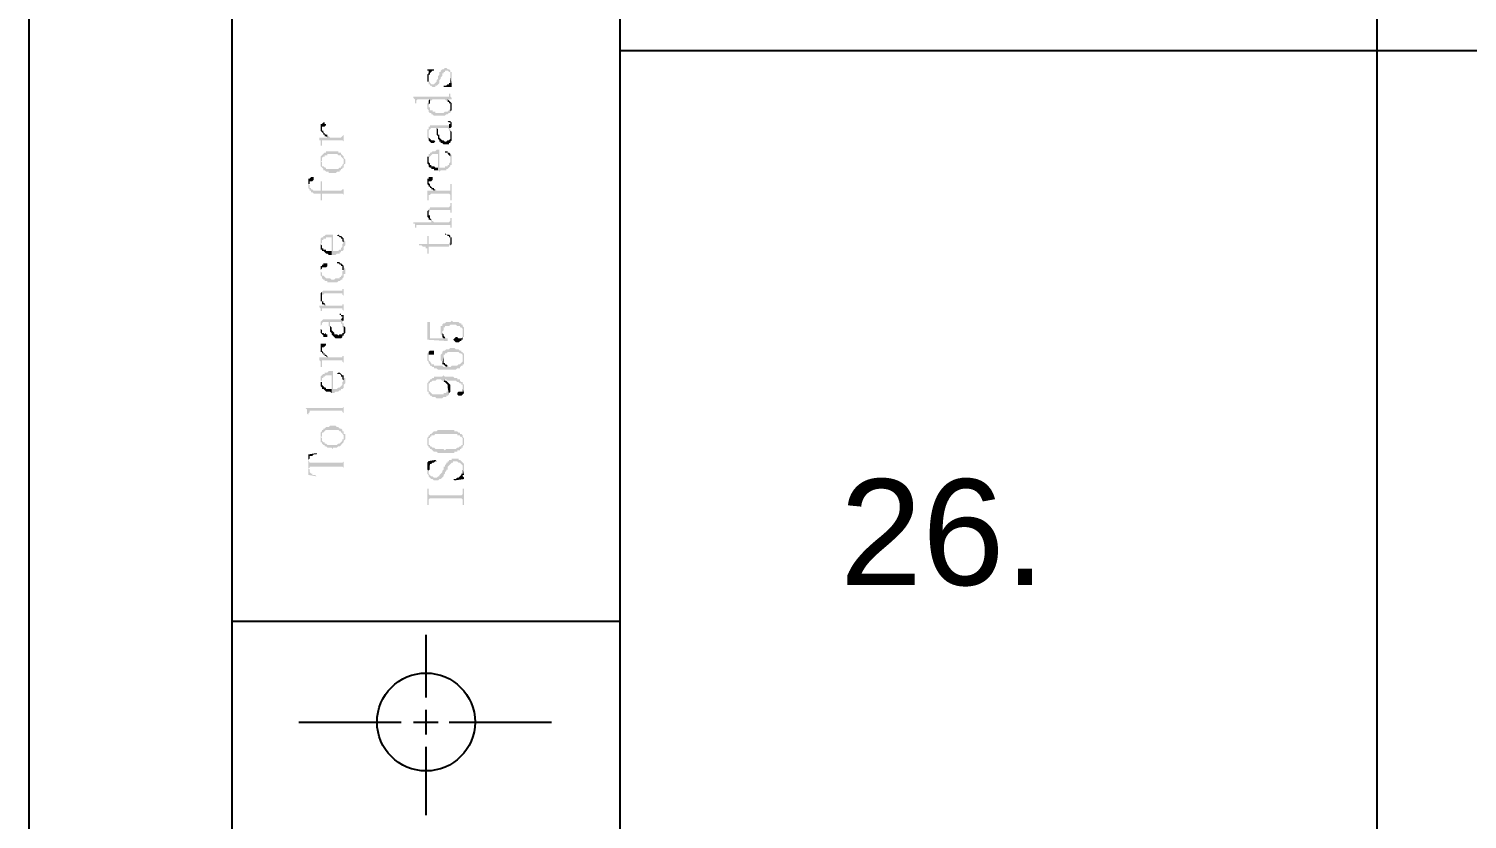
# Model space of a CAD drawing. Header units: inches. Extents: x 3613 to 8393, y -2205 to -794.
# Drawn here: x 3613.22 to 3660.74, y -1406.61 to -1380.5 of the extents above; entities that cross this region are included whole.
import ezdxf

# ---------------------------------------------------------------- set-up
doc = ezdxf.new("R2010")
doc.units = ezdxf.units.IN
doc.header["$MEASUREMENT"] = 0
doc.styles.get("Standard").update_dxf_attribs({"font": 'arial.ttf'})

msp = doc.modelspace()

# ---------------------------------------------------------------- hatches: boundary and pattern name
at = {"transparency": 33554559}
for points in [[(3626.427, -1382.285), (3626.427, -1382.331), (3626.472, -1382.331), (3626.472, -1382.376), (3626.517, -1382.376), (3626.562, -1382.421), (3626.652, -1382.421), (3626.652, -1382.376), (3626.697, -1382.376), (3626.743, -1382.331), (3626.743, -1382.331), (3626.788, -1382.285), (3626.788, -1382.195), (3626.833, -1382.15), (3626.833, -1382.105), (3626.878, -1382.06), (3626.878, -1381.97), (3626.923, -1381.97), (3626.923, -1381.924), (3626.968, -1381.924), (3626.968, -1381.879), (3627.059, -1381.879), (3627.104, -1381.924), (3627.149, -1381.924), (3627.149, -1381.97), (3627.149, -1382.105), (3627.194, -1382.331), (3627.194, -1382.285), (3627.194, -1382.195), (3627.194, -1382.015), (3627.194, -1381.924), (3627.149, -1381.924), (3627.149, -1381.879), (3627.149, -1381.879), (3627.104, -1381.834), (3627.059, -1381.834), (3627.013, -1381.789), (3626.968, -1381.789), (3626.923, -1381.834), (3626.878, -1381.834), (3626.833, -1381.879), (3626.833, -1381.924), (3626.788, -1381.924), (3626.788, -1382.015), (3626.743, -1382.06), (3626.743, -1382.15), (3626.697, -1382.195), (3626.697, -1382.24), (3626.652, -1382.285), (3626.652, -1382.285), (3626.607, -1382.331), (3626.517, -1382.331), (3626.472, -1382.285), (3626.472, -1382.24), (3626.427, -1382.24), (3626.427, -1382.105)], [(3626.382, -1381.834), (3626.382, -1381.879), (3626.427, -1381.879), (3626.427, -1382.285), (3626.427, -1382.105), (3626.427, -1382.015), (3626.472, -1382.015), (3626.472, -1381.97), (3626.517, -1381.924), (3626.517, -1381.924), (3626.562, -1381.879), (3626.607, -1381.879), (3626.607, -1381.834)], [(3626.382, -1382.105), (3626.382, -1382.24), (3626.427, -1382.24), (3626.427, -1382.285), (3626.427, -1381.924), (3626.427, -1381.97), (3626.382, -1382.015)], [(3626.923, -1382.376), (3626.923, -1382.421), (3627.194, -1382.421), (3627.194, -1382.376), (3627.194, -1382.331), (3627.194, -1382.331), (3627.149, -1382.105), (3627.149, -1382.195), (3627.149, -1382.285), (3627.104, -1382.285), (3627.104, -1382.331), (3627.059, -1382.331), (3627.013, -1382.376), (3626.968, -1382.376)], [(3625.93, -1382.737), (3625.93, -1382.782), (3625.975, -1382.827), (3625.975, -1382.962), (3626.02, -1382.962), (3626.02, -1382.872), (3626.02, -1382.872), (3626.066, -1382.827), (3626.472, -1382.827), (3626.472, -1382.872), (3626.517, -1382.872), (3626.562, -1382.827), (3626.968, -1382.827), (3627.013, -1382.872), (3627.059, -1382.872), (3627.059, -1382.827), (3627.194, -1382.827), (3627.194, -1382.782), (3627.149, -1382.737), (3627.149, -1382.647), (3627.104, -1382.647), (3627.104, -1382.692), (3627.104, -1382.737), (3627.059, -1382.737)], [(3626.382, -1383.053), (3626.382, -1383.143), (3626.427, -1383.188), (3626.427, -1383.233), (3626.472, -1383.278), (3626.517, -1383.278), (3626.517, -1383.324), (3626.562, -1383.324), (3626.607, -1383.369), (3626.968, -1383.369), (3627.013, -1383.324), (3627.059, -1383.324), (3627.104, -1383.278), (3627.149, -1383.278), (3627.149, -1383.053), (3627.149, -1383.143), (3627.104, -1383.188), (3627.104, -1383.188), (3627.059, -1383.233), (3626.968, -1383.233), (3626.923, -1383.278), (3626.652, -1383.278), (3626.652, -1383.233), (3626.562, -1383.233), (3626.562, -1383.188), (3626.472, -1383.188), (3626.472, -1383.098), (3626.427, -1383.098), (3626.427, -1382.917), (3626.427, -1382.962), (3626.382, -1382.962), (3626.382, -1383.008)], [(3626.427, -1382.917), (3626.427, -1383.053), (3626.427, -1383.008), (3626.472, -1382.962), (3626.472, -1382.917), (3626.472, -1382.827), (3626.472, -1382.827), (3626.427, -1382.872)], [(3627.059, -1382.872), (3627.059, -1382.917), (3627.104, -1382.917), (3627.104, -1382.962), (3627.149, -1382.962), (3627.149, -1383.233), (3627.194, -1383.188), (3627.194, -1383.053), (3627.194, -1383.008), (3627.194, -1382.962), (3627.149, -1382.917), (3627.149, -1382.917), (3627.104, -1382.872), (3627.104, -1382.872), (3627.059, -1382.827)], [(3622.861, -1383.775), (3622.861, -1383.865), (3622.861, -1383.865), (3622.906, -1383.91), (3622.906, -1383.775), (3622.906, -1383.73), (3622.997, -1383.73), (3623.042, -1383.685), (3623.042, -1383.639), (3622.997, -1383.639), (3622.997, -1383.594), (3622.951, -1383.594), (3622.906, -1383.639), (3622.861, -1383.639), (3622.861, -1383.73)], [(3626.382, -1383.955), (3626.382, -1384.001), (3626.382, -1384.091), (3626.427, -1384.136), (3626.427, -1384.181), (3626.427, -1383.955), (3626.427, -1383.865), (3626.472, -1383.82), (3626.472, -1383.82), (3626.517, -1383.775), (3626.697, -1383.775), (3626.697, -1384.001), (3626.697, -1383.775), (3627.059, -1383.775), (3627.104, -1383.82), (3627.104, -1383.865), (3627.104, -1383.865), (3627.149, -1383.91), (3627.149, -1383.955), (3627.149, -1384.046), (3627.149, -1383.865), (3627.149, -1383.82), (3627.104, -1383.775), (3627.104, -1383.685), (3626.472, -1383.685), (3626.472, -1383.73), (3626.427, -1383.73), (3626.427, -1383.82), (3626.382, -1383.82), (3626.382, -1383.91)], [(3627.013, -1383.549), (3627.059, -1383.549), (3627.104, -1383.594), (3627.149, -1383.594), (3627.149, -1383.775), (3627.194, -1383.73), (3627.194, -1383.639), (3627.194, -1383.594), (3627.149, -1383.549), (3627.059, -1383.549)], [(3627.104, -1383.685), (3627.104, -1383.775), (3627.149, -1383.775), (3627.149, -1383.639), (3627.104, -1383.639)], [(3622.816, -1384.091), (3622.816, -1384.181), (3622.861, -1384.181), (3622.861, -1384.271), (3622.861, -1384.362), (3622.906, -1384.362), (3622.906, -1384.226), (3622.906, -1384.181), (3623.583, -1384.181), (3623.628, -1384.226), (3623.628, -1384.362), (3623.628, -1383.865), (3623.628, -1384.001), (3623.628, -1384.001), (3623.583, -1384.046), (3623.583, -1384.046), (3623.538, -1384.091), (3623.177, -1384.091), (3623.132, -1384.046), (3623.087, -1384.046), (3623.087, -1384.091)], [(3622.906, -1383.91), (3622.906, -1383.91), (3622.951, -1383.955), (3622.951, -1384.001), (3622.997, -1384.001), (3622.997, -1384.046), (3623.042, -1384.046), (3623.087, -1384.091), (3623.087, -1384.001), (3623.042, -1384.001), (3622.997, -1383.955), (3622.997, -1383.955), (3622.951, -1383.91), (3622.951, -1383.865), (3622.906, -1383.865), (3622.906, -1383.775)], [(3626.427, -1384.181), (3626.427, -1384.181), (3626.472, -1384.226), (3626.472, -1384.226), (3626.517, -1384.271), (3626.607, -1384.271), (3626.652, -1384.226), (3626.607, -1384.181), (3626.517, -1384.181), (3626.472, -1384.136), (3626.472, -1384.136), (3626.427, -1384.091), (3626.427, -1383.955)], [(3626.697, -1384.001), (3626.743, -1384.046), (3626.743, -1384.136), (3626.743, -1384.136), (3626.788, -1384.181), (3626.788, -1384.226), (3626.833, -1384.226), (3626.833, -1384.271), (3626.878, -1384.271), (3626.923, -1384.316), (3627.104, -1384.316), (3627.104, -1384.271), (3627.149, -1384.271), (3627.149, -1384.226), (3627.194, -1384.181), (3627.194, -1384.046), (3627.194, -1383.955), (3627.194, -1383.91), (3627.194, -1383.91), (3627.149, -1383.865), (3627.149, -1384.136), (3627.149, -1384.136), (3627.104, -1384.181), (3627.059, -1384.181), (3627.013, -1384.226), (3626.968, -1384.226), (3626.923, -1384.181), (3626.878, -1384.181), (3626.833, -1384.136), (3626.833, -1384.136), (3626.788, -1384.091), (3626.788, -1384.001), (3626.743, -1384.001), (3626.743, -1383.82), (3626.697, -1383.775)], [(3622.861, -1384.723), (3622.861, -1384.903), (3622.861, -1384.903), (3622.906, -1384.858), (3622.906, -1384.813), (3622.906, -1384.768), (3622.951, -1384.723), (3622.997, -1384.723), (3622.997, -1384.677), (3623.087, -1384.677), (3623.087, -1384.632), (3623.403, -1384.632), (3623.448, -1384.677), (3623.538, -1384.677), (3623.538, -1384.723), (3623.538, -1384.723), (3623.583, -1384.768), (3623.583, -1384.768), (3623.628, -1384.813), (3623.628, -1385.084), (3623.628, -1384.993), (3623.674, -1384.948), (3623.674, -1384.858), (3623.674, -1384.813), (3623.628, -1384.768), (3623.628, -1384.723), (3623.628, -1384.723), (3623.583, -1384.677), (3623.583, -1384.677), (3623.538, -1384.632), (3623.538, -1384.587), (3623.448, -1384.587), (3623.448, -1384.542), (3623.042, -1384.542), (3623.042, -1384.587), (3622.997, -1384.587), (3622.951, -1384.632), (3622.951, -1384.632), (3622.906, -1384.677), (3622.906, -1384.677)], [(3626.427, -1384.723), (3626.427, -1384.813), (3626.427, -1384.768), (3626.427, -1384.768), (3626.472, -1384.723), (3626.472, -1384.723), (3626.517, -1384.677), (3626.517, -1384.677), (3626.562, -1384.632), (3626.743, -1384.632), (3626.743, -1385.174), (3626.788, -1385.219), (3626.788, -1385.219), (3626.833, -1385.174), (3627.013, -1385.174), (3627.013, -1385.129), (3627.059, -1385.129), (3627.104, -1385.084), (3627.104, -1385.084), (3627.149, -1385.039), (3627.149, -1384.993), (3627.194, -1384.993), (3627.194, -1384.813), (3627.194, -1384.723), (3627.194, -1384.677), (3627.149, -1384.632), (3627.149, -1384.813), (3627.149, -1384.903), (3627.149, -1384.903), (3627.104, -1384.948), (3627.104, -1384.993), (3627.059, -1384.993), (3627.059, -1385.039), (3626.968, -1385.039), (3626.968, -1385.084), (3626.788, -1385.084), (3626.788, -1384.497), (3626.697, -1384.497), (3626.652, -1384.542), (3626.562, -1384.542), (3626.517, -1384.587), (3626.472, -1384.587), (3626.472, -1384.632), (3626.427, -1384.632), (3626.427, -1384.677)], [(3626.968, -1384.542), (3626.968, -1384.587), (3627.059, -1384.587), (3627.059, -1384.632), (3627.104, -1384.677), (3627.104, -1384.677), (3627.149, -1384.723), (3627.149, -1384.813), (3627.149, -1384.632), (3627.149, -1384.632), (3627.104, -1384.587), (3627.059, -1384.587), (3627.059, -1384.542)], [(3622.861, -1384.903), (3622.861, -1385.039), (3622.861, -1385.039), (3622.906, -1385.084), (3622.906, -1385.084), (3622.951, -1385.129), (3622.951, -1385.174), (3622.997, -1385.174), (3623.042, -1385.219), (3623.132, -1385.219), (3623.132, -1385.264), (3623.358, -1385.264), (3623.403, -1385.219), (3623.493, -1385.219), (3623.493, -1385.174), (3623.538, -1385.174), (3623.538, -1385.129), (3623.583, -1385.129), (3623.583, -1385.084), (3623.628, -1385.084), (3623.628, -1384.903), (3623.628, -1384.948), (3623.583, -1384.993), (3623.583, -1385.039), (3623.538, -1385.039), (3623.538, -1385.084), (3623.493, -1385.084), (3623.448, -1385.129), (3623.042, -1385.129), (3623.042, -1385.084), (3622.997, -1385.084), (3622.951, -1385.039), (3622.906, -1385.039), (3622.906, -1384.903), (3622.861, -1384.903), (3622.861, -1384.723), (3622.861, -1384.768), (3622.861, -1384.858)], [(3626.382, -1384.858), (3626.382, -1384.948), (3626.427, -1384.993), (3626.427, -1385.039), (3626.472, -1385.084), (3626.517, -1385.084), (3626.517, -1385.129), (3626.607, -1385.129), (3626.607, -1385.174), (3626.743, -1385.174), (3626.743, -1385.084), (3626.652, -1385.084), (3626.607, -1385.039), (3626.517, -1385.039), (3626.517, -1384.993), (3626.472, -1384.993), (3626.472, -1384.948), (3626.472, -1384.948), (3626.427, -1384.903), (3626.427, -1384.723), (3626.382, -1384.723), (3626.382, -1384.813)], [(3622.455, -1385.445), (3622.455, -1385.625), (3622.5, -1385.625), (3622.5, -1385.535), (3622.59, -1385.535), (3622.636, -1385.49), (3622.636, -1385.4), (3622.545, -1385.4), (3622.5, -1385.445)], [(3622.455, -1385.625), (3622.455, -1385.761), (3622.455, -1385.761), (3622.5, -1385.806), (3622.5, -1385.851), (3622.545, -1385.851), (3622.545, -1385.896), (3622.59, -1385.896), (3622.636, -1385.941), (3622.861, -1385.941), (3622.861, -1386.167), (3622.906, -1386.167), (3622.906, -1385.941), (3623.583, -1385.941), (3623.628, -1385.986), (3623.628, -1386.122), (3623.628, -1385.58), (3623.628, -1385.806), (3623.583, -1385.806), (3623.538, -1385.851), (3622.906, -1385.851), (3622.906, -1385.535), (3622.861, -1385.535), (3622.861, -1385.851), (3622.636, -1385.851), (3622.59, -1385.806), (3622.545, -1385.806), (3622.545, -1385.761), (3622.5, -1385.761), (3622.5, -1385.67), (3622.455, -1385.625), (3622.455, -1385.445), (3622.455, -1385.535), (3622.455, -1385.58)], [(3626.382, -1385.535), (3626.382, -1385.625), (3626.382, -1385.625), (3626.427, -1385.67), (3626.427, -1385.716), (3626.427, -1385.535), (3626.517, -1385.535), (3626.562, -1385.49), (3626.562, -1385.445), (3626.562, -1385.4), (3626.427, -1385.4), (3626.427, -1385.445), (3626.382, -1385.445), (3626.382, -1385.49)], [(3626.427, -1385.716), (3626.472, -1385.716), (3626.472, -1385.761), (3626.517, -1385.761), (3626.517, -1385.806), (3626.562, -1385.806), (3626.607, -1385.851), (3626.607, -1385.851), (3626.652, -1385.806), (3626.607, -1385.806), (3626.607, -1385.761), (3626.562, -1385.761), (3626.517, -1385.716), (3626.517, -1385.716), (3626.472, -1385.67), (3626.472, -1385.625), (3626.427, -1385.58), (3626.427, -1385.58)], [(3626.382, -1385.851), (3626.382, -1385.896), (3626.382, -1385.986), (3626.382, -1386.167), (3626.427, -1386.167), (3626.427, -1385.986), (3626.472, -1385.986), (3626.517, -1385.941), (3627.104, -1385.941), (3627.149, -1385.986), (3627.149, -1386.167), (3627.194, -1386.167), (3627.194, -1385.625), (3627.149, -1385.625), (3627.149, -1385.806), (3627.149, -1385.851), (3626.697, -1385.851), (3626.652, -1385.806), (3626.607, -1385.851)], [(3626.382, -1386.618), (3626.382, -1386.708), (3626.427, -1386.754), (3626.427, -1386.799), (3626.472, -1386.799), (3626.517, -1386.844), (3626.517, -1386.889), (3626.517, -1386.799), (3626.472, -1386.754), (3626.472, -1386.663), (3626.427, -1386.663), (3626.427, -1386.438), (3626.427, -1386.483), (3626.382, -1386.528), (3626.382, -1386.573)], [(3626.427, -1386.438), (3626.427, -1386.618), (3626.427, -1386.573), (3626.472, -1386.528), (3626.472, -1386.483), (3627.149, -1386.483), (3627.149, -1386.573), (3627.194, -1386.573), (3627.194, -1386.257), (3627.149, -1386.257), (3627.149, -1386.347), (3627.149, -1386.347), (3627.104, -1386.393), (3626.472, -1386.393), (3626.472, -1386.438)], [(3625.93, -1386.889), (3625.93, -1386.934), (3625.975, -1386.934), (3625.975, -1386.979), (3625.975, -1387.07), (3626.02, -1387.07), (3626.02, -1387.024), (3626.02, -1386.979), (3627.149, -1386.979), (3627.149, -1387.07), (3627.194, -1387.07), (3627.194, -1386.754), (3627.149, -1386.754), (3627.149, -1386.844), (3627.149, -1386.844), (3627.104, -1386.889), (3626.607, -1386.889), (3626.562, -1386.844), (3626.517, -1386.844), (3626.517, -1386.889)], [(3622.861, -1387.476), (3622.861, -1387.611), (3622.861, -1387.611), (3622.906, -1387.566), (3622.906, -1387.476), (3622.951, -1387.476), (3622.951, -1387.431), (3623.042, -1387.431), (3623.042, -1387.385), (3623.222, -1387.385), (3623.222, -1387.972), (3623.358, -1387.972), (3623.403, -1387.927), (3623.493, -1387.927), (3623.493, -1387.882), (3623.538, -1387.882), (3623.538, -1387.837), (3623.583, -1387.837), (3623.628, -1387.792), (3623.628, -1387.746), (3623.628, -1387.701), (3623.674, -1387.656), (3623.674, -1387.611), (3623.674, -1387.521), (3623.674, -1387.521), (3623.628, -1387.476), (3623.628, -1387.431), (3623.628, -1387.566), (3623.628, -1387.566), (3623.583, -1387.611), (3623.583, -1387.701), (3623.583, -1387.701), (3623.538, -1387.746), (3623.538, -1387.792), (3623.493, -1387.792), (3623.448, -1387.837), (3623.267, -1387.837), (3623.267, -1387.295), (3623.042, -1387.295), (3622.997, -1387.34), (3622.951, -1387.34), (3622.951, -1387.385), (3622.906, -1387.385), (3622.861, -1387.431)], [(3622.861, -1387.611), (3622.861, -1387.656), (3622.861, -1387.792), (3622.906, -1387.792), (3622.906, -1387.837), (3622.951, -1387.837), (3622.997, -1387.882), (3622.997, -1387.882), (3623.042, -1387.927), (3623.087, -1387.927), (3623.132, -1387.972), (3623.222, -1387.972), (3623.222, -1387.837), (3623.042, -1387.837), (3623.042, -1387.792), (3622.951, -1387.792), (3622.951, -1387.746), (3622.906, -1387.746), (3622.906, -1387.656), (3622.906, -1387.656), (3622.861, -1387.611), (3622.861, -1387.476), (3622.861, -1387.521), (3622.861, -1387.566)], [(3623.403, -1387.34), (3623.448, -1387.34), (3623.493, -1387.385), (3623.538, -1387.385), (3623.538, -1387.431), (3623.583, -1387.431), (3623.583, -1387.521), (3623.583, -1387.521), (3623.628, -1387.566), (3623.628, -1387.431), (3623.583, -1387.385), (3623.538, -1387.34), (3623.493, -1387.34), (3623.448, -1387.295), (3623.448, -1387.295)], [(3626.111, -1387.611), (3626.111, -1387.656), (3626.201, -1387.656), (3626.246, -1387.701), (3626.336, -1387.701), (3626.336, -1387.746), (3626.382, -1387.746), (3626.382, -1387.927), (3626.427, -1387.927), (3626.427, -1387.701), (3627.104, -1387.701), (3627.104, -1387.656), (3627.149, -1387.656), (3627.149, -1387.476), (3627.149, -1387.566), (3627.104, -1387.566), (3627.104, -1387.611), (3626.427, -1387.611), (3626.427, -1387.34), (3626.382, -1387.34), (3626.382, -1387.611)], [(3626.968, -1387.295), (3627.013, -1387.295), (3627.059, -1387.34), (3627.104, -1387.34), (3627.104, -1387.385), (3627.149, -1387.385), (3627.149, -1387.656), (3627.194, -1387.611), (3627.194, -1387.521), (3627.194, -1387.476), (3627.194, -1387.385), (3627.149, -1387.385), (3627.149, -1387.34), (3627.149, -1387.34), (3627.104, -1387.295), (3627.013, -1387.295), (3626.968, -1387.25)], [(3622.861, -1388.514), (3622.861, -1388.649), (3622.861, -1388.469), (3622.906, -1388.423), (3622.906, -1388.378), (3623.042, -1388.378), (3623.087, -1388.333), (3623.087, -1388.288), (3623.087, -1388.243), (3622.951, -1388.243), (3622.951, -1388.288), (3622.906, -1388.288), (3622.906, -1388.333), (3622.861, -1388.333), (3622.861, -1388.469)], [(3622.861, -1388.649), (3622.906, -1388.694), (3622.906, -1388.739), (3622.906, -1388.739), (3622.951, -1388.785), (3622.997, -1388.785), (3622.997, -1388.83), (3623.087, -1388.83), (3623.087, -1388.875), (3623.403, -1388.875), (3623.448, -1388.83), (3623.493, -1388.83), (3623.538, -1388.785), (3623.583, -1388.785), (3623.583, -1388.739), (3623.628, -1388.694), (3623.628, -1388.604), (3623.674, -1388.604), (3623.674, -1388.469), (3623.674, -1388.423), (3623.628, -1388.378), (3623.628, -1388.333), (3623.628, -1388.469), (3623.628, -1388.469), (3623.583, -1388.514), (3623.583, -1388.649), (3623.538, -1388.649), (3623.538, -1388.694), (3623.493, -1388.694), (3623.493, -1388.739), (3623.358, -1388.739), (3623.313, -1388.785), (3623.222, -1388.785), (3623.177, -1388.739), (3623.042, -1388.739), (3622.997, -1388.694), (3622.997, -1388.694), (3622.951, -1388.649), (3622.906, -1388.649), (3622.906, -1388.559), (3622.906, -1388.559), (3622.861, -1388.514)], [(3623.403, -1388.243), (3623.448, -1388.243), (3623.493, -1388.288), (3623.538, -1388.288), (3623.538, -1388.333), (3623.583, -1388.333), (3623.583, -1388.469), (3623.628, -1388.469), (3623.628, -1388.333), (3623.583, -1388.288), (3623.583, -1388.288), (3623.538, -1388.243), (3623.493, -1388.243), (3623.493, -1388.198), (3623.403, -1388.198)], [(3622.861, -1389.371), (3622.861, -1389.462), (3622.861, -1389.507), (3622.906, -1389.507), (3622.906, -1389.597), (3622.951, -1389.597), (3622.997, -1389.642), (3622.997, -1389.552), (3622.951, -1389.552), (3622.951, -1389.507), (3622.906, -1389.507), (3622.906, -1389.191), (3622.861, -1389.236), (3622.861, -1389.281), (3622.861, -1389.326)], [(3622.906, -1389.191), (3622.906, -1389.371), (3622.906, -1389.281), (3622.951, -1389.281), (3622.997, -1389.236), (3623.583, -1389.236), (3623.583, -1389.281), (3623.628, -1389.326), (3623.628, -1389.055), (3623.628, -1389.1), (3623.583, -1389.1), (3623.583, -1389.146), (3622.951, -1389.146), (3622.906, -1389.191)], [(3622.816, -1389.642), (3622.816, -1389.687), (3622.861, -1389.732), (3622.861, -1389.823), (3622.906, -1389.823), (3622.906, -1389.732), (3623.583, -1389.732), (3623.583, -1389.777), (3623.628, -1389.823), (3623.628, -1389.552), (3623.628, -1389.597), (3623.583, -1389.597), (3623.583, -1389.642), (3623.042, -1389.642), (3623.042, -1389.597), (3622.997, -1389.597), (3622.997, -1389.642)], [(3622.861, -1390.364), (3622.861, -1390.409), (3622.861, -1390.545), (3622.861, -1390.319), (3622.906, -1390.274), (3622.906, -1390.229), (3622.906, -1390.229), (3622.951, -1390.184), (3623.132, -1390.184), (3623.132, -1390.319), (3623.177, -1390.364), (3623.177, -1390.409), (3623.177, -1390.184), (3623.538, -1390.184), (3623.538, -1390.229), (3623.583, -1390.274), (3623.583, -1390.364), (3623.628, -1390.364), (3623.628, -1390.454), (3623.628, -1390.229), (3623.583, -1390.229), (3623.583, -1390.184), (3623.538, -1390.093), (3622.951, -1390.093), (3622.906, -1390.138), (3622.906, -1390.138), (3622.861, -1390.184), (3622.861, -1390.229), (3622.861, -1390.319)], [(3623.177, -1390.409), (3623.177, -1390.5), (3623.222, -1390.545), (3623.222, -1390.59), (3623.222, -1390.59), (3623.267, -1390.635), (3623.267, -1390.635), (3623.313, -1390.68), (3623.313, -1390.68), (3623.358, -1390.725), (3623.538, -1390.725), (3623.583, -1390.68), (3623.583, -1390.635), (3623.628, -1390.635), (3623.628, -1390.59), (3623.628, -1390.59), (3623.674, -1390.545), (3623.674, -1390.454), (3623.674, -1390.364), (3623.628, -1390.319), (3623.628, -1390.274), (3623.628, -1390.545), (3623.583, -1390.545), (3623.583, -1390.59), (3623.493, -1390.59), (3623.448, -1390.635), (3623.403, -1390.59), (3623.313, -1390.59), (3623.313, -1390.545), (3623.267, -1390.5), (3623.267, -1390.5), (3623.222, -1390.454), (3623.222, -1390.409), (3623.222, -1390.364), (3623.177, -1390.319), (3623.177, -1390.184)], [(3623.493, -1389.913), (3623.493, -1389.958), (3623.538, -1389.958), (3623.538, -1390.003), (3623.583, -1390.003), (3623.583, -1390.138), (3623.628, -1390.138), (3623.628, -1390.003), (3623.628, -1389.958), (3623.538, -1389.958), (3623.538, -1389.913)], [(3623.538, -1390.093), (3623.583, -1390.184), (3623.583, -1390.048), (3623.583, -1390.048)], [(3626.382, -1390.184), (3626.382, -1390.77), (3627.059, -1390.815), (3627.059, -1390.725), (3627.013, -1390.725), (3626.968, -1390.68), (3626.968, -1390.725), (3626.472, -1390.725), (3626.472, -1390.184)], [(3626.833, -1390.454), (3626.833, -1390.59), (3626.833, -1390.59), (3626.878, -1390.635), (3626.878, -1390.68), (3626.878, -1390.5), (3626.878, -1390.5), (3626.923, -1390.454), (3626.923, -1390.364), (3626.968, -1390.364), (3626.968, -1390.319), (3627.104, -1390.319), (3627.149, -1390.274), (3627.329, -1390.274), (3627.374, -1390.319), (3627.465, -1390.319), (3627.465, -1390.364), (3627.51, -1390.364), (3627.555, -1390.409), (3627.555, -1390.68), (3627.6, -1390.68), (3627.6, -1390.545), (3627.6, -1390.364), (3627.6, -1390.364), (3627.555, -1390.319), (3627.555, -1390.274), (3627.51, -1390.274), (3627.51, -1390.229), (3627.465, -1390.229), (3627.42, -1390.184), (3627.239, -1390.184), (3627.194, -1390.138), (3627.194, -1390.138), (3627.149, -1390.184), (3627.013, -1390.184), (3626.968, -1390.229), (3626.923, -1390.229), (3626.878, -1390.274), (3626.878, -1390.319), (3626.833, -1390.319), (3626.833, -1390.409), (3626.833, -1390.409)], [(3622.861, -1390.545), (3622.906, -1390.59), (3622.906, -1390.59), (3622.951, -1390.635), (3622.951, -1390.68), (3623.087, -1390.68), (3623.087, -1390.59), (3623.042, -1390.59), (3623.042, -1390.545), (3622.997, -1390.59), (3622.997, -1390.59), (3622.951, -1390.545), (3622.906, -1390.545), (3622.906, -1390.5), (3622.906, -1390.454), (3622.861, -1390.409), (3622.861, -1390.364)], [(3626.878, -1390.68), (3626.878, -1390.68), (3626.923, -1390.725), (3626.968, -1390.725), (3626.968, -1390.68), (3626.968, -1390.68), (3626.923, -1390.635), (3626.923, -1390.59), (3626.923, -1390.59), (3626.878, -1390.545), (3626.878, -1390.5)], [(3627.239, -1390.77), (3627.239, -1390.77), (3627.284, -1390.815), (3627.284, -1390.815), (3627.329, -1390.861), (3627.42, -1390.861), (3627.465, -1390.815), (3627.51, -1390.815), (3627.51, -1390.77), (3627.555, -1390.77), (3627.555, -1390.545), (3627.555, -1390.68), (3627.555, -1390.68), (3627.51, -1390.725), (3627.42, -1390.725), (3627.374, -1390.68), (3627.329, -1390.68), (3627.284, -1390.725), (3627.284, -1390.725)], [(3622.816, -1391.357), (3622.816, -1391.447), (3622.861, -1391.492), (3622.861, -1391.583), (3622.861, -1391.673), (3622.906, -1391.673), (3622.906, -1391.447), (3623.583, -1391.447), (3623.583, -1391.492), (3623.628, -1391.538), (3623.628, -1391.673), (3623.628, -1391.131), (3623.628, -1391.312), (3623.583, -1391.312), (3623.583, -1391.357), (3623.132, -1391.357), (3623.087, -1391.312), (3623.087, -1391.357)], [(3622.861, -1391.041), (3622.861, -1391.177), (3622.906, -1391.177), (3622.906, -1391.041), (3622.906, -1391.041), (3622.951, -1390.996), (3622.951, -1391.041), (3622.997, -1390.996), (3622.997, -1390.996), (3623.042, -1390.951), (3623.042, -1390.906), (3622.861, -1390.906), (3622.861, -1390.996)], [(3622.906, -1391.177), (3622.906, -1391.222), (3622.951, -1391.222), (3622.951, -1391.267), (3622.997, -1391.267), (3622.997, -1391.312), (3623.042, -1391.312), (3623.087, -1391.357), (3623.087, -1391.312), (3623.087, -1391.312), (3623.042, -1391.267), (3622.997, -1391.267), (3622.997, -1391.222), (3622.951, -1391.222), (3622.951, -1391.177), (3622.951, -1391.177), (3622.906, -1391.131), (3622.906, -1391.086), (3622.906, -1391.086)], [(3626.382, -1391.357), (3626.382, -1391.447), (3626.382, -1391.447), (3626.427, -1391.492), (3626.427, -1391.538), (3626.427, -1391.538), (3626.472, -1391.583), (3626.472, -1391.628), (3626.517, -1391.628), (3626.562, -1391.673), (3626.607, -1391.673), (3626.607, -1391.718), (3626.697, -1391.718), (3626.743, -1391.763), (3627.329, -1391.763), (3627.374, -1391.718), (3627.465, -1391.718), (3627.465, -1391.673), (3627.465, -1391.673), (3627.51, -1391.628), (3627.555, -1391.628), (3627.555, -1391.583), (3627.6, -1391.583), (3627.555, -1391.402), (3627.555, -1391.492), (3627.555, -1391.492), (3627.51, -1391.538), (3627.51, -1391.538), (3627.465, -1391.583), (3627.42, -1391.583), (3627.374, -1391.628), (3627.194, -1391.628), (3627.149, -1391.673), (3627.104, -1391.673), (3627.059, -1391.628), (3627.059, -1391.628), (3627.013, -1391.673), (3626.923, -1391.673), (3626.878, -1391.628), (3626.607, -1391.628), (3626.607, -1391.583), (3626.517, -1391.583), (3626.517, -1391.538), (3626.472, -1391.492), (3626.472, -1391.492), (3626.427, -1391.447), (3626.427, -1391.402), (3626.427, -1391.222), (3626.382, -1391.222), (3626.382, -1391.312)], [(3626.427, -1391.222), (3626.427, -1391.357), (3626.427, -1391.267), (3626.607, -1391.267), (3626.607, -1391.177), (3626.607, -1391.131), (3626.472, -1391.131), (3626.427, -1391.177)], [(3626.833, -1391.357), (3626.833, -1391.447), (3626.833, -1391.447), (3626.878, -1391.492), (3626.878, -1391.538), (3626.878, -1391.583), (3626.923, -1391.357), (3626.923, -1391.267), (3626.968, -1391.267), (3626.968, -1391.222), (3627.013, -1391.222), (3627.059, -1391.177), (3627.42, -1391.177), (3627.465, -1391.222), (3627.51, -1391.222), (3627.555, -1391.267), (3627.555, -1391.402), (3627.6, -1391.583), (3627.6, -1391.492), (3627.6, -1391.357), (3627.6, -1391.222), (3627.555, -1391.222), (3627.555, -1391.177), (3627.51, -1391.177), (3627.51, -1391.131), (3627.465, -1391.131), (3627.42, -1391.086), (3627.329, -1391.086), (3627.284, -1391.041), (3627.149, -1391.041), (3627.104, -1391.086), (3627.013, -1391.086), (3626.968, -1391.131), (3626.923, -1391.131), (3626.878, -1391.177), (3626.878, -1391.222), (3626.878, -1391.222), (3626.833, -1391.267)], [(3626.878, -1391.583), (3626.923, -1391.583), (3626.968, -1391.628), (3626.968, -1391.628), (3627.013, -1391.673), (3627.059, -1391.628), (3627.013, -1391.583), (3626.968, -1391.583), (3626.968, -1391.538), (3626.923, -1391.538), (3626.923, -1391.492), (3626.923, -1391.357)], [(3622.861, -1392.034), (3622.861, -1392.169), (3622.861, -1392.124), (3622.906, -1392.124), (3622.906, -1392.034), (3622.951, -1392.034), (3622.951, -1391.989), (3622.997, -1391.989), (3623.042, -1391.944), (3623.222, -1391.944), (3623.222, -1392.53), (3623.313, -1392.53), (3623.358, -1392.485), (3623.448, -1392.485), (3623.493, -1392.44), (3623.538, -1392.44), (3623.538, -1392.395), (3623.583, -1392.395), (3623.628, -1392.35), (3623.628, -1392.305), (3623.628, -1392.26), (3623.674, -1392.215), (3623.674, -1392.124), (3623.674, -1392.034), (3623.628, -1392.034), (3623.628, -1391.944), (3623.628, -1392.124), (3623.628, -1392.124), (3623.583, -1392.169), (3623.583, -1392.26), (3623.583, -1392.26), (3623.538, -1392.305), (3623.538, -1392.305), (3623.493, -1392.35), (3623.448, -1392.35), (3623.403, -1392.395), (3623.267, -1392.395), (3623.267, -1391.808), (3623.132, -1391.808), (3623.087, -1391.854), (3622.997, -1391.854), (3622.997, -1391.899), (3622.951, -1391.899), (3622.906, -1391.944), (3622.906, -1391.944), (3622.861, -1391.989)], [(3622.861, -1392.169), (3622.861, -1392.305), (3622.861, -1392.305), (3622.906, -1392.35), (3622.906, -1392.395), (3622.951, -1392.395), (3622.997, -1392.44), (3622.997, -1392.44), (3623.042, -1392.485), (3623.177, -1392.485), (3623.222, -1392.53), (3623.222, -1392.395), (3623.042, -1392.395), (3623.042, -1392.35), (3622.997, -1392.35), (3622.951, -1392.305), (3622.951, -1392.305), (3622.906, -1392.26), (3622.906, -1392.169), (3622.861, -1392.169), (3622.861, -1392.034), (3622.861, -1392.124)], [(3623.403, -1391.899), (3623.493, -1391.899), (3623.538, -1391.944), (3623.538, -1391.989), (3623.583, -1391.989), (3623.583, -1392.034), (3623.583, -1392.079), (3623.628, -1392.124), (3623.628, -1391.944), (3623.583, -1391.944), (3623.538, -1391.899), (3623.538, -1391.899), (3623.493, -1391.854), (3623.448, -1391.854)], [(3626.382, -1392.35), (3626.382, -1392.485), (3626.427, -1392.485), (3626.427, -1392.576), (3626.472, -1392.576), (3626.472, -1392.621), (3626.517, -1392.621), (3626.562, -1392.666), (3626.652, -1392.666), (3626.697, -1392.711), (3626.878, -1392.711), (3626.923, -1392.666), (3627.013, -1392.666), (3627.013, -1392.621), (3627.059, -1392.621), (3627.104, -1392.576), (3627.059, -1392.35), (3627.059, -1392.395), (3627.059, -1392.485), (3627.013, -1392.485), (3627.013, -1392.53), (3626.923, -1392.53), (3626.923, -1392.576), (3626.562, -1392.576), (3626.517, -1392.53), (3626.517, -1392.53), (3626.472, -1392.485), (3626.472, -1392.485), (3626.427, -1392.44), (3626.427, -1392.169), (3626.382, -1392.215), (3626.382, -1392.305)], [(3626.427, -1392.169), (3626.427, -1392.35), (3626.427, -1392.305), (3626.427, -1392.215), (3626.472, -1392.215), (3626.472, -1392.169), (3626.517, -1392.169), (3626.562, -1392.124), (3626.652, -1392.124), (3626.697, -1392.079), (3626.833, -1392.079), (3626.878, -1392.124), (3626.923, -1392.124), (3626.923, -1392.169), (3626.968, -1392.079), (3627.013, -1392.079), (3627.059, -1392.124), (3627.329, -1392.124), (3627.374, -1392.169), (3627.42, -1392.169), (3627.465, -1392.215), (3627.51, -1392.215), (3627.51, -1392.26), (3627.555, -1392.26), (3627.555, -1392.395), (3627.555, -1392.395), (3627.6, -1392.53), (3627.6, -1392.395), (3627.6, -1392.305), (3627.6, -1392.26), (3627.555, -1392.215), (3627.555, -1392.169), (3627.51, -1392.169), (3627.465, -1392.124), (3627.465, -1392.079), (3627.374, -1392.079), (3627.374, -1392.034), (3627.284, -1392.034), (3627.239, -1391.989), (3626.968, -1391.989), (3626.923, -1391.944), (3626.878, -1391.989), (3626.607, -1391.989), (3626.607, -1392.034), (3626.562, -1392.034), (3626.517, -1392.079), (3626.472, -1392.079), (3626.472, -1392.124), (3626.427, -1392.124)], [(3626.923, -1392.169), (3626.968, -1392.169), (3627.013, -1392.215), (3627.059, -1392.26), (3627.059, -1392.35), (3627.059, -1392.35), (3627.104, -1392.576), (3627.104, -1392.53), (3627.104, -1392.53), (3627.149, -1392.485), (3627.149, -1392.44), (3627.149, -1392.35), (3627.149, -1392.26), (3627.104, -1392.215), (3627.104, -1392.215), (3627.059, -1392.169), (3627.059, -1392.169), (3627.013, -1392.124), (3626.968, -1392.124), (3626.968, -1392.079)], [(3627.374, -1392.576), (3627.374, -1392.576), (3627.42, -1392.621), (3627.51, -1392.621), (3627.555, -1392.576), (3627.555, -1392.576), (3627.6, -1392.53), (3627.555, -1392.395), (3627.555, -1392.485), (3627.42, -1392.485), (3627.374, -1392.53)], [(3622.365, -1393.027), (3622.365, -1393.027), (3622.41, -1393.072), (3622.41, -1393.162), (3622.41, -1393.207), (3622.455, -1393.253), (3622.455, -1393.343), (3622.455, -1393.207), (3622.5, -1393.162), (3622.5, -1393.117), (3623.583, -1393.117), (3623.583, -1393.162), (3623.583, -1393.162), (3623.628, -1393.207), (3623.628, -1393.343), (3623.628, -1392.801), (3623.628, -1392.982), (3623.628, -1392.982), (3623.583, -1393.027), (3623.538, -1393.027)], [(3622.861, -1393.839), (3622.861, -1393.975), (3622.906, -1393.975), (3622.906, -1393.839), (3622.951, -1393.839), (3622.997, -1393.794), (3622.997, -1393.794), (3623.042, -1393.749), (3623.448, -1393.749), (3623.493, -1393.794), (3623.538, -1393.794), (3623.538, -1393.839), (3623.583, -1393.839), (3623.583, -1393.884), (3623.628, -1393.93), (3623.628, -1393.975), (3623.628, -1394.155), (3623.628, -1394.11), (3623.628, -1394.11), (3623.674, -1394.065), (3623.674, -1393.975), (3623.674, -1393.884), (3623.628, -1393.884), (3623.628, -1393.794), (3623.583, -1393.794), (3623.583, -1393.749), (3623.538, -1393.704), (3623.493, -1393.704), (3623.448, -1393.659), (3623.403, -1393.659), (3623.358, -1393.614), (3623.177, -1393.614), (3623.132, -1393.659), (3623.042, -1393.659), (3622.997, -1393.704), (3622.951, -1393.704), (3622.951, -1393.749), (3622.906, -1393.749), (3622.906, -1393.794)], [(3622.861, -1393.975), (3622.861, -1394.065), (3622.861, -1394.155), (3622.906, -1394.155), (3622.906, -1394.2), (3622.951, -1394.246), (3622.997, -1394.246), (3622.997, -1394.291), (3623.042, -1394.291), (3623.087, -1394.336), (3623.222, -1394.336), (3623.267, -1394.381), (3623.267, -1394.336), (3623.403, -1394.336), (3623.448, -1394.291), (3623.493, -1394.291), (3623.538, -1394.246), (3623.538, -1394.246), (3623.583, -1394.2), (3623.583, -1394.2), (3623.628, -1394.155), (3623.628, -1393.975), (3623.628, -1394.065), (3623.583, -1394.065), (3623.583, -1394.11), (3623.538, -1394.155), (3623.538, -1394.155), (3623.493, -1394.2), (3623.448, -1394.2), (3623.403, -1394.246), (3623.087, -1394.246), (3623.042, -1394.2), (3622.997, -1394.2), (3622.997, -1394.155), (3622.951, -1394.155), (3622.906, -1394.11), (3622.906, -1394.065), (3622.906, -1394.02), (3622.861, -1393.975), (3622.861, -1393.839), (3622.861, -1393.93), (3622.861, -1393.93)], [(3626.382, -1394.155), (3626.382, -1394.246), (3626.382, -1394.246), (3626.427, -1394.291), (3626.427, -1394.336), (3626.472, -1394.336), (3626.472, -1394.381), (3626.517, -1394.381), (3626.562, -1394.426), (3626.562, -1394.426), (3626.607, -1394.471), (3626.697, -1394.471), (3626.743, -1394.516), (3627.284, -1394.516), (3627.284, -1394.471), (3627.374, -1394.471), (3627.374, -1394.426), (3627.465, -1394.426), (3627.465, -1394.381), (3627.51, -1394.381), (3627.51, -1394.336), (3627.555, -1394.336), (3627.555, -1394.291), (3627.6, -1394.246), (3627.6, -1394.155), (3627.6, -1394.02), (3627.6, -1394.02), (3627.555, -1393.975), (3627.555, -1394.155), (3627.555, -1394.246), (3627.51, -1394.246), (3627.51, -1394.291), (3627.465, -1394.291), (3627.42, -1394.336), (3627.374, -1394.336), (3627.329, -1394.381), (3627.013, -1394.381), (3626.968, -1394.426), (3626.968, -1394.426), (3626.923, -1394.381), (3626.652, -1394.381), (3626.607, -1394.336), (3626.562, -1394.336), (3626.517, -1394.291), (3626.472, -1394.291), (3626.472, -1394.246), (3626.427, -1394.246), (3626.427, -1394.155), (3626.427, -1393.975), (3626.382, -1394.02), (3626.382, -1394.11)], [(3626.427, -1393.975), (3626.427, -1394.155), (3626.427, -1394.11), (3626.427, -1394.02), (3626.472, -1394.02), (3626.472, -1393.975), (3626.517, -1393.975), (3626.517, -1393.93), (3626.607, -1393.93), (3626.652, -1393.884), (3627.374, -1393.884), (3627.374, -1393.93), (3627.465, -1393.93), (3627.465, -1393.975), (3627.51, -1393.975), (3627.555, -1394.02), (3627.555, -1394.155), (3627.555, -1393.93), (3627.555, -1393.93), (3627.51, -1393.884), (3627.465, -1393.884), (3627.465, -1393.839), (3627.42, -1393.839), (3627.374, -1393.794), (3627.284, -1393.794), (3627.284, -1393.749), (3626.743, -1393.749), (3626.697, -1393.794), (3626.607, -1393.794), (3626.562, -1393.839), (3626.562, -1393.839), (3626.517, -1393.884), (3626.472, -1393.884), (3626.472, -1393.93), (3626.427, -1393.93)], [(3622.455, -1394.561), (3622.455, -1394.742), (3622.455, -1394.742), (3622.5, -1394.697), (3622.5, -1394.607), (3622.59, -1394.607), (3622.636, -1394.561), (3622.726, -1394.561), (3622.726, -1394.516)], [(3622.455, -1394.561), (3622.455, -1395.238), (3622.726, -1395.284), (3622.726, -1395.284), (3622.681, -1395.238), (3622.59, -1395.238), (3622.59, -1395.193), (3622.545, -1395.193), (3622.5, -1395.148), (3622.5, -1395.058), (3622.455, -1395.013), (3622.455, -1394.742)], [(3622.455, -1394.742), (3622.455, -1395.013), (3622.5, -1395.013), (3622.5, -1394.968), (3623.583, -1394.968), (3623.628, -1395.013), (3623.628, -1395.103), (3623.628, -1394.742), (3623.628, -1394.787), (3623.628, -1394.787), (3623.583, -1394.832), (3622.5, -1394.832)], [(3626.382, -1395.058), (3626.382, -1395.193), (3626.382, -1395.193), (3626.427, -1395.238), (3626.427, -1395.284), (3626.427, -1395.284), (3626.472, -1395.329), (3626.472, -1395.329), (3626.517, -1395.374), (3626.562, -1395.374), (3626.607, -1395.419), (3626.743, -1395.419), (3626.788, -1395.374), (3626.833, -1395.374), (3626.878, -1395.329), (3626.878, -1395.329), (3626.923, -1395.284), (3626.923, -1395.238), (3626.968, -1395.193), (3626.968, -1395.148), (3627.013, -1395.103), (3627.013, -1395.058), (3627.059, -1395.058), (3627.059, -1394.968), (3627.104, -1394.922), (3627.104, -1394.922), (3627.149, -1394.877), (3627.149, -1394.877), (3627.194, -1394.832), (3627.239, -1394.832), (3627.239, -1394.787), (3627.374, -1394.787), (3627.42, -1394.832), (3627.465, -1394.832), (3627.51, -1394.877), (3627.51, -1394.877), (3627.555, -1394.922), (3627.555, -1395.058), (3627.6, -1395.238), (3627.6, -1395.103), (3627.6, -1395.058), (3627.6, -1394.877), (3627.6, -1394.877), (3627.555, -1394.832), (3627.555, -1394.832), (3627.51, -1394.787), (3627.51, -1394.787), (3627.465, -1394.742), (3627.42, -1394.742), (3627.42, -1394.697), (3627.194, -1394.697), (3627.194, -1394.742), (3627.104, -1394.742), (3627.104, -1394.787), (3627.059, -1394.787), (3627.059, -1394.832), (3627.013, -1394.832), (3627.013, -1394.877), (3626.968, -1394.922), (3626.968, -1394.968), (3626.923, -1394.968), (3626.923, -1395.058), (3626.878, -1395.103), (3626.878, -1395.148), (3626.833, -1395.193), (3626.833, -1395.193), (3626.788, -1395.238), (3626.788, -1395.284), (3626.743, -1395.284), (3626.697, -1395.329), (3626.607, -1395.329), (3626.562, -1395.284), (3626.517, -1395.284), (3626.472, -1395.238), (3626.472, -1395.238), (3626.427, -1395.193), (3626.427, -1394.877), (3626.382, -1394.922), (3626.382, -1395.013), (3626.382, -1395.013)], [(3626.382, -1394.787), (3626.427, -1394.787), (3626.427, -1394.832), (3626.427, -1395.013), (3626.427, -1394.968), (3626.472, -1394.922), (3626.472, -1394.877), (3626.517, -1394.877), (3626.562, -1394.832), (3626.607, -1394.832), (3626.652, -1394.787), (3626.697, -1394.787), (3626.652, -1394.742)], [(3627.239, -1395.374), (3627.284, -1395.419), (3627.6, -1395.374), (3627.6, -1395.329), (3627.6, -1395.329), (3627.555, -1395.284), (3627.555, -1395.103), (3627.555, -1395.193), (3627.51, -1395.193), (3627.51, -1395.238), (3627.51, -1395.238), (3627.465, -1395.284), (3627.465, -1395.284), (3627.42, -1395.329), (3627.374, -1395.329), (3627.329, -1395.374), (3627.284, -1395.374)], [(3627.555, -1395.103), (3627.555, -1395.284), (3627.555, -1395.238), (3627.6, -1395.238), (3627.555, -1395.058)], [(3626.382, -1395.69), (3626.382, -1396.231), (3626.427, -1396.231), (3626.427, -1396.051), (3626.427, -1396.051), (3626.472, -1396.006), (3627.51, -1396.006), (3627.555, -1396.051), (3627.555, -1396.231), (3627.6, -1396.231), (3627.6, -1395.69), (3627.555, -1395.69), (3627.555, -1395.87), (3627.555, -1395.87), (3627.51, -1395.915), (3626.472, -1395.915), (3626.427, -1395.87), (3626.427, -1395.69)]]:
    msp.add_hatch(color=256, dxfattribs=at).paths.add_polyline_path(points)

# ---------------------------------------------------------------- linework, layer by layer
for p, q in [((3619.928, -1234.354), (3619.928, -1521.095)), ((3657.747, -1234.354), (3657.747, -1490.315)), ((3632.745, -1381.215), (4029.183, -1381.215))]:
    msp.add_line(p, q)
for points in [[(4033.221, -1525.354), (4033.221, -1228.354), (3613.221, -1228.354), (3613.221, -1525.354)], [(3626.427, -1394.877), (3626.427, -1395.058), (3626.427, -1394.832)]]:
    msp.add_lwpolyline(points, close=True)
for points in [[(3632.745, -1234.354), (3632.745, -1521.095)], [(3619.928, -1400.068), (3632.745, -1400.068)], [(3626.336, -1400.519), (3626.336, -1402.595)], [(3626.336, -1403.001), (3626.336, -1403.814)], [(3622.139, -1403.407), (3625.524, -1403.407)], [(3625.93, -1403.407), (3626.743, -1403.407)], [(3627.104, -1403.407), (3630.489, -1403.407)], [(3626.336, -1404.22), (3626.336, -1406.476)]]:
    msp.add_lwpolyline(points)
msp.add_circle((3626.344, -1403.4), 1.618)

# ---------------------------------------------------------------- texts
at = {"insert": (3643.413, -1397.152), "char_height": 3.5, "width": 34.34827, "attachment_point": 5}
msp.add_mtext('26.', dxfattribs=at)

doc.saveas('drawing.dxf')
